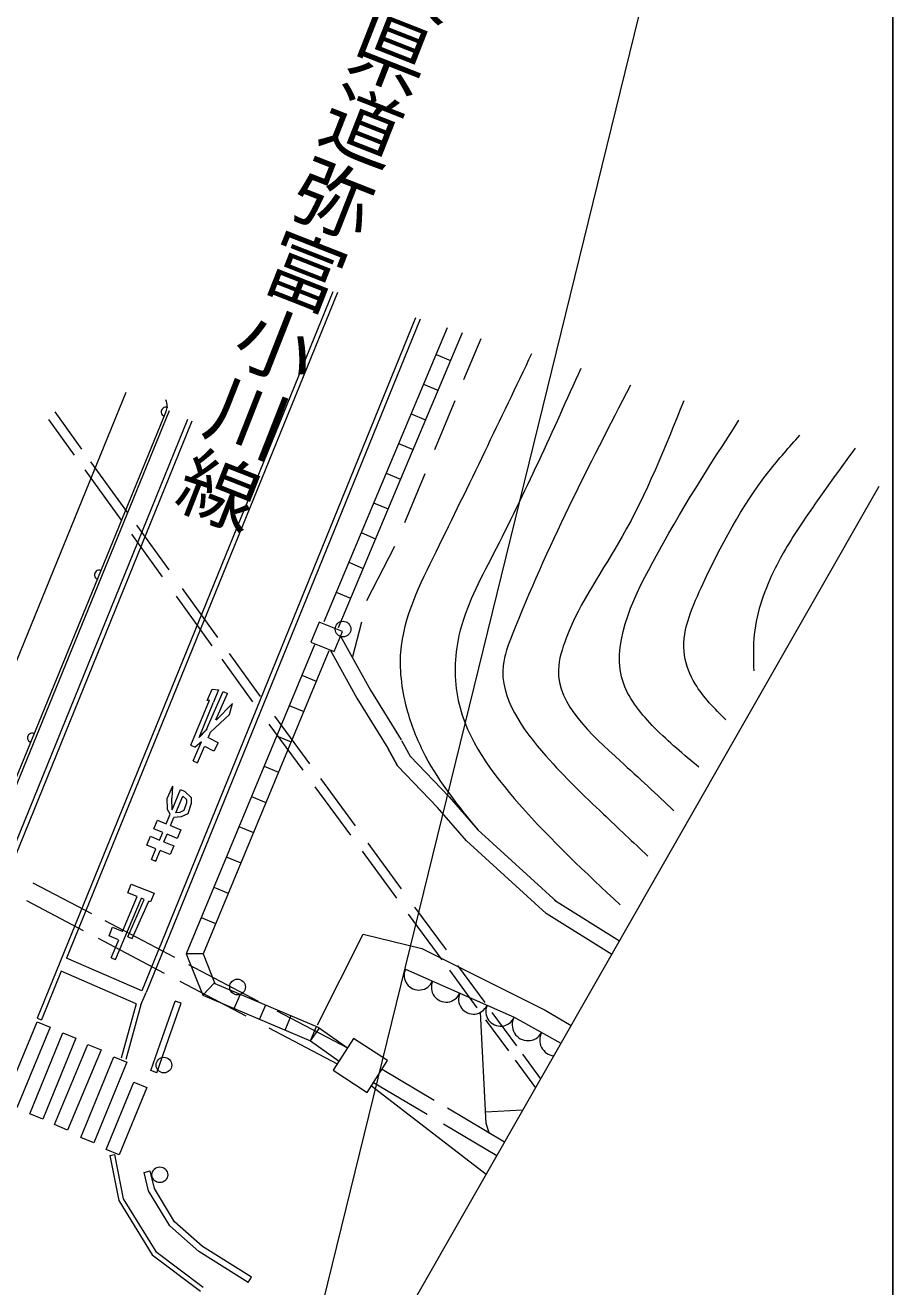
# Model space of a CAD drawing. Units: millimetres, scale not verified. Extents: x 40000 to 680000, y 20000 to 380000.
# Drawn here: x 551322 to 579000, y 289956 to 330206 of the extents above; entities that cross this region are included whole.
import ezdxf
from ezdxf.enums import TextEntityAlignment as Align

# ---------------------------------------------------------------- set-up
doc = ezdxf.new("R2010")
doc.units = ezdxf.units.MM
doc.header["$LTSCALE"] = 1000
for name, color, linetype, lineweight in [('M-BGD', 7, 'Continuous', 13), ('M-BMK-SRVR', 3, 'Continuous', 13), ('M-STR-HTXT', 7, 'Continuous', 13), ('M-STR-STR3', 7, 'Continuous', 13), ('M-TTL-BAND', 7, 'Continuous', 25)]:
    doc.layers.add(name, color=color, linetype=linetype, lineweight=lineweight)
doc.styles.add('@ＭＳ ゴシック', font='')
doc.styles.get('@ＭＳ ゴシック').set_extended_font_data('@MS Gothic')

msp = doc.modelspace()

# ---------------------------------------------------------------- linework, layer by layer
at = {"layer": 'M-BGD'}
for p, q in [((561135, 321705), (551700, 298524)), ((561284, 321674), (552643, 300442)), ((563778, 320871), (555043, 299400)), ((563921, 320825), (555182, 299343)), ((564782, 320549), (562835, 315914)), ((565260, 320395), (563296, 315721)), ((565853, 320205), (565309, 318892)), ((564427, 319705), (564888, 319511)), ((554532, 318485), (550579, 308782)), ((564029, 318757), (564490, 318564)), ((565030, 318218), (564383, 316657)), ((555910, 317906), (549274, 301661)), ((555811, 317869), (549414, 302272)), ((556501, 317629), (550172, 302058)), ((556640, 317573), (550307, 301992)), ((552067, 317623), (552883, 316494)), ((552261, 317867), (553120, 316678)), ((563631, 317810), (564092, 317616)), ((563233, 316862), (563694, 316668)), ((553226, 316020), (554386, 314414)), ((553409, 316279), (554587, 314649)), ((562835, 315914), (560845, 311175)), ((563296, 315721), (561306, 310982)), ((562835, 315914), (563296, 315721)), ((564066, 315894), (563417, 314327)), ((562437, 314966), (562898, 314773)), ((554709, 313967), (555691, 312609)), ((554867, 314261), (555901, 312830)), ((562039, 314019), (562500, 313825)), ((563105, 313573), (562205, 311839)), ((561641, 313071), (562102, 312877)), ((556140, 311987), (557279, 310411)), ((556333, 312232), (557459, 310674)), ((561243, 312123), (561704, 311930)), ((560700, 311166), (560438, 310525)), ((561441, 310864), (560700, 311166)), ((562054, 311160), (561763, 310058)), ((561179, 310222), (561441, 310864)), ((560548, 310437), (556454, 300582)), ((560438, 310525), (561179, 310222)), ((561378, 310710), (562332, 308994)), ((561010, 310245), (556994, 300579)), ((557591, 309980), (558576, 308616)), ((557828, 310163), (558819, 308793)), ((561047, 310276), (561901, 308741)), ((560147, 309470), (560608, 309278)), ((557099, 307710), (557634, 308949)), ((557126, 308667), (557289, 309018)), ((557289, 309018), (557484, 309003)), ((557484, 309003), (557331, 308605)), ((557407, 308045), (557771, 308890)), ((557634, 308949), (557771, 308890)), ((561901, 308741), (562887, 307141)), ((562332, 308994), (563313, 307404)), ((556609, 307235), (557196, 308672)), ((556870, 307476), (557331, 308605)), ((557196, 308672), (557126, 308667)), ((557936, 308568), (557416, 308036)), ((557834, 308217), (557936, 308568)), ((559745, 308504), (560207, 308312)), ((557235, 307649), (557834, 308217)), ((559279, 308165), (560394, 306644)), ((557099, 307710), (556870, 307476)), ((557123, 307750), (556901, 307540)), ((557159, 307472), (557235, 307649)), ((559095, 307909), (560173, 306439)), ((559343, 307537), (559805, 307345)), ((556609, 307235), (556748, 307178)), ((556678, 306738), (556940, 307344)), ((556940, 307344), (556748, 307178)), ((556816, 306678), (557040, 307197)), ((557342, 307042), (557056, 307190)), ((557480, 307309), (557193, 307457)), ((557480, 307309), (557342, 307042)), ((562887, 307141), (563200, 306581)), ((563200, 306581), (562887, 307141)), ((563324, 307385), (563606, 306881)), ((556678, 306738), (556816, 306678)), ((563606, 306881), (564843, 305588)), ((558942, 306570), (559404, 306379)), ((564474, 305250), (563200, 306581)), ((556020, 305933), (555854, 305549)), ((556020, 305933), (556004, 305550)), ((560564, 305905), (561694, 304363)), ((560741, 306171), (561846, 304664)), ((555857, 305182), (555854, 305549)), ((556007, 305173), (556004, 305550)), ((556007, 305173), (556275, 305818)), ((556131, 305081), (556352, 305611)), ((556275, 305818), (556414, 305761)), ((556352, 305611), (556466, 305498)), ((556414, 305761), (556615, 305562)), ((556466, 305498), (556467, 305399)), ((556615, 305562), (556617, 305375)), ((558540, 305604), (559002, 305412)), ((564843, 305588), (565762, 304539)), ((555947, 305030), (555857, 305182)), ((556019, 305203), (556007, 305224)), ((556383, 305152), (556254, 305093)), ((556467, 305399), (556383, 305152)), ((556617, 305375), (556504, 305042)), ((565404, 304188), (564474, 305250)), ((555429, 304570), (555546, 304846)), ((555546, 304846), (555822, 304729)), ((555822, 304729), (555947, 305030)), ((555959, 304669), (556066, 304924)), ((556293, 304946), (556066, 304924)), ((556254, 305093), (556131, 305081)), ((556504, 305042), (556293, 304946)), ((555205, 304050), (555318, 304328)), ((555318, 304328), (555606, 304210)), ((555707, 304452), (555429, 304570)), ((555606, 304210), (555707, 304452)), ((555745, 304154), (555845, 304394)), ((556170, 304256), (555845, 304394)), ((555960, 304671), (556287, 304532)), ((556287, 304532), (556170, 304256)), ((558139, 304637), (558600, 304446)), ((565762, 304539), (568282, 302240)), ((555491, 303934), (555205, 304050)), ((555349, 303593), (555491, 303934)), ((555745, 304154), (556063, 304024)), ((556063, 304024), (555949, 303746)), ((562253, 304109), (563319, 302655)), ((567946, 301871), (565404, 304188)), ((555349, 303593), (555488, 303535)), ((555488, 303535), (555630, 303877)), ((555949, 303746), (555630, 303877)), ((557737, 303671), (558199, 303479)), ((562070, 303851), (563170, 302350)), ((551569, 302845), (553438, 301864)), ((554595, 302524), (554705, 302803)), ((554705, 302803), (555433, 302517)), ((557335, 302704), (557797, 302512)), ((554204, 300397), (555036, 302350)), ((554424, 301296), (554897, 302405)), ((554897, 302405), (554595, 302524)), ((554597, 301124), (555121, 302317)), ((555121, 302317), (555036, 302350)), ((555433, 302517), (555323, 302237)), ((568211, 302294), (570282, 300996)), ((551360, 302277), (553175, 301324)), ((554734, 301064), (555261, 302262)), ((555323, 302237), (555261, 302262)), ((563746, 302072), (564748, 300706)), ((553864, 301640), (556080, 300476)), ((556934, 301738), (557396, 301546)), ((563539, 301848), (564608, 300389)), ((570034, 300561), (567946, 301871)), ((553645, 301077), (555759, 299967)), ((553996, 301150), (554111, 301427)), ((554298, 301024), (553996, 301150)), ((554111, 301427), (554413, 301301)), ((554597, 301124), (554734, 301064)), ((560644, 298318), (562106, 301209)), ((562106, 301209), (563970, 300747)), ((554066, 300456), (554306, 301021)), ((563970, 300747), (567905, 298781)), ((555043, 299400), (552643, 300442)), ((554066, 300456), (554204, 300397)), ((556994, 300579), (556454, 300582)), ((556454, 300582), (556988, 299255)), ((556994, 300579), (557374, 299635)), ((552473, 300025), (551839, 298468)), ((554864, 298987), (552473, 300025)), ((556529, 300240), (558752, 299073)), ((563450, 300088), (566922, 298554)), ((564853, 300056), (565730, 298860)), ((565114, 300207), (565981, 299025)), ((556255, 299706), (558359, 298602)), ((556988, 299255), (557363, 299658)), ((557374, 299635), (560667, 298243)), ((555008, 298947), (555182, 299343)), ((555705, 297919), (556106, 299071)), ((556295, 299006), (556106, 299071)), ((556988, 299255), (560423, 297803)), ((557990, 298832), (558185, 299292)), ((554864, 298987), (554386, 297251)), ((555008, 298947), (554530, 297211)), ((555893, 297853), (556295, 299006)), ((558801, 298489), (558996, 298949)), ((559353, 298758), (561602, 297576)), ((566027, 295169), (565849, 298714)), ((566211, 298711), (566997, 297639)), ((567905, 298781), (568740, 298296)), ((550641, 295831), (551700, 298413)), ((551700, 298524), (551839, 298468)), ((551700, 298413), (552116, 298242)), ((559612, 298146), (559807, 298607)), ((560423, 297803), (560617, 298264)), ((566011, 298476), (566736, 297487)), ((566922, 298554), (568414, 297726)), ((552116, 298242), (551058, 295661)), ((551470, 295473), (552522, 298056)), ((552939, 297886), (551887, 295303)), ((552522, 298056), (552939, 297886)), ((555330, 296853), (555705, 297919)), ((555519, 296787), (555893, 297853)), ((559091, 298217), (561276, 297070)), ((560423, 297803), (560712, 298211)), ((560667, 298243), (561604, 297579)), ((561795, 297875), (561141, 296862)), ((562884, 297173), (561795, 297875)), ((552256, 295129), (553323, 297687)), ((553739, 297514), (552671, 294956)), ((553323, 297687), (553739, 297514)), ((560423, 297803), (561333, 297159)), ((553091, 294723), (554146, 297292)), ((554562, 297121), (553508, 294552)), ((554146, 297292), (554562, 297121)), ((562230, 296160), (562884, 297173)), ((566956, 297187), (567603, 296305)), ((567184, 297383), (567765, 296591)), ((555519, 296787), (555330, 296853)), ((561141, 296862), (562230, 296160)), ((562707, 296899), (564367, 295914)), ((553903, 294333), (554789, 296487)), ((555205, 296316), (554319, 294162)), ((554789, 296487), (555205, 296316)), ((562370, 296366), (566028, 293549)), ((562435, 296479), (564148, 295462)), ((551887, 295303), (551470, 295473)), ((564791, 295662), (566617, 294579)), ((567192, 295586), (566009, 295527)), ((552671, 294956), (552256, 295129)), ((564664, 295156), (566368, 294145)), ((566129, 294835), (566027, 295169)), ((553508, 294552), (553091, 294723)), ((554319, 294162), (553903, 294333)), ((554019, 294149), (554167, 294178)), ((554019, 294149), (554304, 292709)), ((554167, 294178), (554446, 292765)), ((555111, 293604), (555305, 293651)), ((555254, 293013), (555111, 293604)), ((555441, 293090), (555305, 293651)), ((556088, 292029), (555441, 293090)), ((554304, 292709), (555376, 290977)), ((554446, 292765), (555489, 291080)), ((555933, 291899), (555254, 293013)), ((556861, 291077), (555933, 291899)), ((556981, 291237), (556088, 292029)), ((555489, 291080), (556997, 289940)), ((558431, 290092), (556861, 291077)), ((558537, 290261), (556981, 291237)), ((555376, 290977), (556912, 289816)), ((558431, 290092), (558537, 290261))]:
    msp.add_line(p, q, dxfattribs=at)
for centre in [(561461, 310940), (558094, 299521), (555746, 297029), (555616, 293528)]:
    msp.add_circle(centre, 250, dxfattribs=at)
for centre, radius, start, end in [((555811, 317869), 150, 67.7015, 247.7015), ((555348, 318058), 500, 337.7015, 22.7015), ((553679, 312670), 150, 67.7015, 247.7015), ((551546, 307471), 150, 67.7015, 247.7015), ((563884, 299897), 474, 156.1608, 336.1608), ((564752, 299513), 474, 156.1608, 336.1608), ((565620, 299129), 474, 156.1608, 336.1608), ((566488, 298746), 474, 156.1608, 336.1608), ((567360, 298311), 502, 150.9749, 330.9749), ((568237, 297824), 502, 150.9749, 264.0097)]:
    msp.add_arc(centre, radius, start, end, dxfattribs=at)
for points, knots in [([(565780, 304523), (565162, 305278), (564545, 306034), (564095, 306886), (563860, 307330), (563671, 307801), (563532, 308291), (563355, 308914), (563259, 309569), (563305, 310202), (563388, 311319), (563915, 312370), (564428, 313407), (565489, 315553), (566488, 317643), (567487, 319733)], [0, 0, 0, 0, 1, 1, 1, 2, 2, 2, 3, 3, 3, 4, 4, 4, 5, 5, 5, 5]), ([(569043, 319253), (568152, 317268), (567261, 315283), (566253, 313329), (565820, 312489), (565365, 311654), (565160, 310735), (565008, 310057), (564993, 309332), (565139, 308657), (565407, 307410), (566220, 306331), (567085, 305350), (568110, 304189), (569206, 303165), (570303, 302142)], [0, 0, 0, 0, 1, 1, 1, 2, 2, 2, 3, 3, 3, 4, 4, 4, 5, 5, 5, 5]), ([(570630, 318718), (569295, 316138), (567959, 313559), (566858, 310759), (566730, 310433), (566605, 310104), (566568, 309775), (566454, 308753), (567193, 307737), (567933, 306893), (568539, 306203), (569145, 305629), (569767, 305039), (570235, 304596), (570712, 304144), (571188, 303692)], [0, 0, 0, 0, 1, 1, 1, 2, 2, 2, 3, 3, 3, 4, 4, 4, 5, 5, 5, 5]), ([(572329, 318227), (571737, 316743), (571146, 315259), (570365, 313890), (569758, 312825), (569036, 311830), (568579, 310648), (568451, 310318), (568344, 309972), (568334, 309642), (568299, 308524), (569378, 307580), (570303, 306738), (570920, 306176), (571469, 305660), (572018, 305144)], [0, 0, 0, 0, 1, 1, 1, 2, 2, 2, 3, 3, 3, 4, 4, 4, 5, 5, 5, 5]), ([(572814, 306539), (572334, 306934), (571854, 307330), (571402, 307790), (570991, 308209), (570602, 308681), (570417, 309195), (569988, 310389), (570660, 311806), (571342, 313074), (572248, 314759), (573171, 316180), (574094, 317601)], [0, 0, 0, 0, 1, 1, 1, 2, 2, 2, 3, 3, 3, 4, 4, 4, 4]), ([(573675, 308046), (573315, 308403), (572955, 308760), (572694, 309196), (572528, 309474), (572403, 309783), (572356, 310096), (572248, 310820), (572564, 311556), (572889, 312260), (573515, 313617), (574173, 314854), (575051, 315972), (575360, 316366), (575697, 316745), (576034, 317125)], [0, 0, 0, 0, 1, 1, 1, 2, 2, 2, 3, 3, 3, 4, 4, 4, 5, 5, 5, 5]), ([(577805, 316711), (577235, 315936), (576665, 315161), (576131, 314363), (575789, 313853), (575462, 313333), (575193, 312776), (574867, 312100), (574627, 311371), (574569, 310630), (574542, 310289), (574554, 309947), (574565, 309604)], [0, 0, 0, 0, 1, 1, 1, 2, 2, 2, 3, 3, 3, 4, 4, 4, 4])]:
    msp.add_open_spline(points, degree=3, knots=knots, dxfattribs=at)
at = {"layer": 'M-BMK-SRVR'}
msp.add_line((578559, 315488), (559517, 282150), dxfattribs=at)
at = {"layer": 'M-STR-STR3'}
msp.add_line((560830, 289469), (571644, 333522), dxfattribs=at)
at = {"layer": 'M-TTL-BAND'}
msp.add_line((579000, 20000), (579000, 370000), dxfattribs=at)

# ---------------------------------------------------------------- texts
at = {"layer": 'M-STR-HTXT', "style": '@ＭＳ ゴシック'}
msp.add_text('一般県道弥富小川線', height=1833, rotation=248.544, dxfattribs=at).set_placement((563897, 335700), align=Align.BOTTOM_LEFT)

doc.saveas('drawing.dxf')
